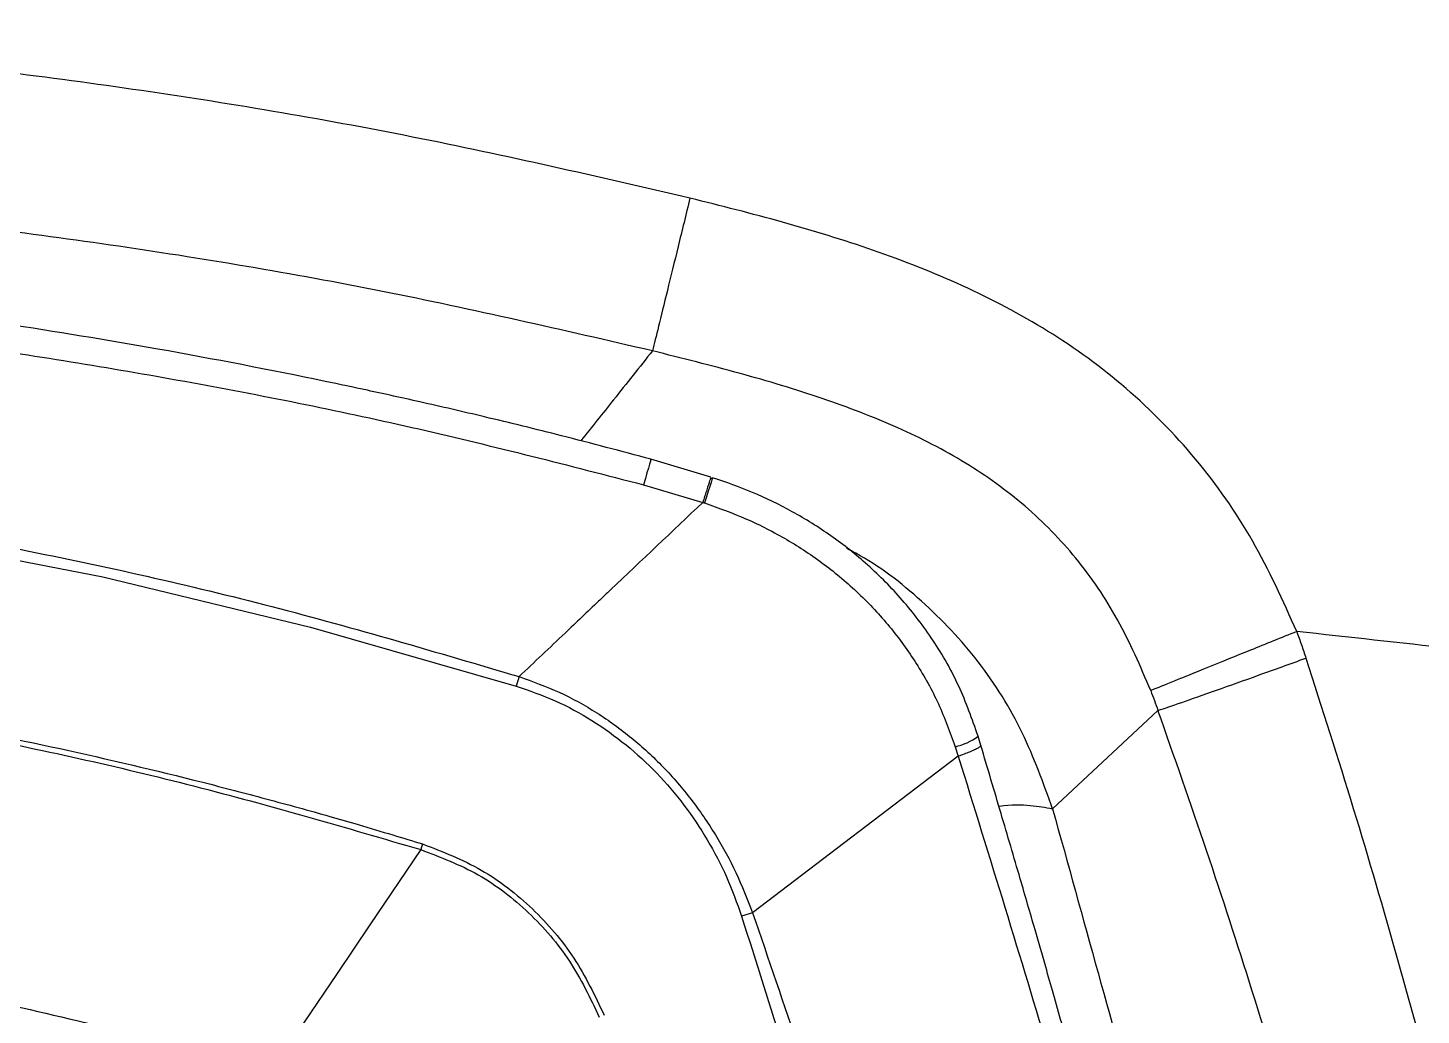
# Model space of a CAD drawing. Extents: x 939 to 1039, y 781 to 934.
# Drawn here: x 966.929 to 971.042, y 883.237 to 886.15 of the extents above; entities that cross this region are included whole.
import ezdxf

# ---------------------------------------------------------------- set-up
doc = ezdxf.new("R2010")
doc.units = 0
doc.header["$MEASUREMENT"] = 0
doc.layers.add('1', color=4, linetype='Continuous')

# ---------------------------------------------------------------- blocks, each defined once
blk = doc.blocks.new('Envoy')
at = {"layer": '1', "color": 3, "linetype": 'Continuous', "lineweight": 25}
for p, q in [((30.2916, 85.6496), (30.1145, 85.7025)), ((30.2911, 85.6477), (30.2912, 85.6484)), ((30.0928, 85.6273), (30.2675, 85.5752)), ((29.7252, 85.0612), (29.7166, 85.0331)), ((31.6112, 84.9613), (31.3002, 84.6712)), ((31.0884, 84.858), (31.0801, 84.8856)), ((31.0216, 84.8264), (30.4144, 84.3647)), ((31.0125, 84.8545), (31.0216, 84.8264)), ((29.4402, 84.5676), (29.4352, 84.5508)), ((30.4144, 84.3647), (30.3819, 84.3543))]:
    blk.add_line(p, q, dxfattribs=at)
at = {"layer": '1', "color": 3, "linetype": 'Continuous', "lineweight": 25, "flags": 128}
for points in [[(30.1138, 85.6997), (30.1145, 85.7025), (30.1141, 85.7015), (30.1127, 85.6967), (30.1102, 85.6882), (30.1068, 85.6766), (30.1027, 85.6621), (30.0979, 85.6455), (30.0928, 85.6273)], [(27.8767, 85.4761), (28.4962, 85.3554), (29.1096, 85.2074), (29.7165, 85.0331)], [(30.296, 85.6454), (30.2967, 85.6481), (30.2962, 85.647), (30.2946, 85.6422), (30.2918, 85.6339), (30.2881, 85.6223), (30.2835, 85.608), (30.2782, 85.5916), (30.2725, 85.5736)], [(29.4352, 84.5508), (29.2849, 84.3288), (29.1876, 84.1851), (29.0903, 84.0414), (28.993, 83.8978)]]:
    blk.add_lwpolyline(points, dxfattribs=at)
at = {"layer": '1', "color": 3, "linetype": 'Continuous', "lineweight": 25}
blk.add_arc((30.9772, 85.0203), 0.1695, 282.0227, 307.3825, dxfattribs=at)
for points, knots in [([(30.2297, 86.4731), (29.9573, 86.536), (29.4128, 86.6616), (28.586, 86.8001), (27.7547, 86.9015), (26.9196, 86.9619), (26.0828, 86.9821), (25.2462, 86.9614), (24.4115, 86.9006), (23.5811, 86.7992), (22.756, 86.661), (22.2127, 86.5357), (21.9411, 86.4731)], [0, 0, 0, 0, 0.100189, 0.200292, 0.300331, 0.400328, 0.500313, 0.600283, 0.70024, 0.800182, 0.900104, 1, 1, 1, 1]), ([(30.1191, 86.0223), (29.854, 86.0835), (29.3239, 86.2057), (28.5191, 86.3406), (27.71, 86.4392), (26.8973, 86.498), (26.083, 86.5177), (25.2688, 86.4975), (24.4564, 86.4384), (23.6481, 86.3397), (22.8448, 86.2051), (22.316, 86.0832), (22.0516, 86.0223)], [0, 0, 0, 0, 0.1002074, 0.2003197, 0.3003576, 0.4003418, 0.5003008, 0.6002507, 0.7002065, 0.8001582, 0.9000935, 1, 1, 1, 1]), ([(30.2297, 86.4731), (30.2179, 86.4249), (30.1942, 86.3285), (30.1621, 86.1974), (30.1351, 86.0876), (30.1245, 86.0441), (30.1191, 86.0223)], [0, 0, 0, 0, 0.249997, 0.499997, 0.750002, 1, 1, 1, 1]), ([(32.0209, 85.1943), (31.9802, 85.2849), (31.8992, 85.4652), (31.7286, 85.7075), (31.5239, 85.9164), (31.2897, 86.0862), (31.0367, 86.219), (30.7729, 86.322), (30.5031, 86.4045), (30.3209, 86.4502), (30.2297, 86.4731)], [0, 0, 0, 0, 0.12919, 0.257132, 0.383731, 0.508847, 0.632521, 0.755169, 0.877451, 1, 1, 1, 1]), ([(30.1145, 85.7025), (30.0265, 85.726), (29.8631, 85.7697), (29.6353, 85.8251), (29.4442, 85.8695), (29.2875, 85.904), (29.0303, 85.9584), (28.5231, 86.0562), (27.7836, 86.1673), (26.9343, 86.2509), (26.1563, 86.2902), (25.4186, 86.2953), (24.7226, 86.272), (24.1579, 86.2301), (23.726, 86.1854), (23.4348, 86.1501), (23.2074, 86.1186), (23.0303, 86.092), (22.8828, 86.0687), (22.7012, 86.0381), (22.4857, 85.9991), (22.2359, 85.9508), (22.0585, 85.9125), (21.9639, 85.892)], [0, 0, 0, 0, 0.033202, 0.061621, 0.085457, 0.10469, 0.120113, 0.181265, 0.29293, 0.392548, 0.492182, 0.576755, 0.661373, 0.745916, 0.78311, 0.819609, 0.852831, 0.866767, 0.884898, 0.907264, 0.933869, 0.964717, 1, 1, 1, 1]), ([(21.9819, 85.8156), (22.2496, 85.8705), (22.7842, 85.9803), (23.5949, 86.0949), (24.4097, 86.1728), (25.2278, 86.211), (26.0014, 86.2108), (26.7282, 86.1802), (27.4079, 86.1251), (28.0857, 86.043), (28.7601, 85.9328), (29.4306, 85.7979), (29.872, 85.6841), (30.0928, 85.6273)], [0, 0, 0, 0, 0.100069, 0.199912, 0.299747, 0.399786, 0.499826, 0.583023, 0.66622, 0.749552, 0.833045, 0.916506, 1, 1, 1, 1]), ([(30.1191, 86.0223), (30.0808, 85.9743), (30.0102, 85.8858), (29.9397, 85.7974), (29.9074, 85.7569)], [0, 0, 0, 0, 0.543405, 1, 1, 1, 1]), ([(31.5898, 85.0201), (31.5595, 85.0909), (31.5004, 85.229), (31.3747, 85.4131), (31.2227, 85.5692), (31.0435, 85.6972), (30.8406, 85.801), (30.6164, 85.8861), (30.3738, 85.9587), (30.2055, 86.0007), (30.1191, 86.0223)], [0, 0, 0, 0, 0.1236539, 0.241158, 0.3559189, 0.4721235, 0.5932655, 0.7213282, 0.8569726, 1, 1, 1, 1]), ([(22.264, 85.2151), (22.5094, 85.2761), (23.0005, 85.3982), (23.7474, 85.5346), (24.4987, 85.6314), (25.2518, 85.6843), (26.0046, 85.6935), (26.7571, 85.6547), (27.5085, 85.5705), (28.2558, 85.4422), (28.9971, 85.2762), (29.4825, 85.1329), (29.7252, 85.0612)], [0, 0, 0, 0, 0.1002618, 0.2005939, 0.3008417, 0.4004928, 0.4997618, 0.5991068, 0.6990091, 0.7993775, 0.8996699, 1, 1, 1, 1]), ([(30.2912, 85.6484), (30.2913, 85.6487), (30.2915, 85.6495), (30.2897, 85.6444), (30.287, 85.6362), (30.283, 85.6238), (30.2768, 85.6046), (30.2712, 85.5868), (30.2675, 85.5752)], [0, 0, 0, 0, 0.064534, 0.223149, 0.38524, 0.547333, 0.705942, 1, 1, 1, 1]), ([(30.291, 85.647), (30.2919, 85.6467), (30.2936, 85.6462), (30.2953, 85.6456), (30.296, 85.6454)], [0, 0, 0, 0, 0.559635, 1, 1, 1, 1]), ([(31.0801, 84.8856), (31.0626, 84.9356), (31.0281, 85.0342), (30.9506, 85.1686), (30.8597, 85.288), (30.7578, 85.3909), (30.6483, 85.4778), (30.5338, 85.5491), (30.4168, 85.6065), (30.3361, 85.6344), (30.2966, 85.648)], [0, 0, 0, 0, 0.139834, 0.276092, 0.407372, 0.534897, 0.657116, 0.775147, 0.889979, 1, 1, 1, 1]), ([(30.2674, 85.5752), (30.1771, 85.4895), (30.0864, 85.4034), (29.9924, 85.3146), (29.9803, 85.3031), (29.9355, 85.2606), (29.8486, 85.1782), (29.7704, 85.104), (29.7252, 85.0612)], [0, 0, 0, 0, 0.500046, 0.502112, 0.51916, 0.567195, 0.750022, 1, 1, 1, 1]), ([(30.2675, 85.5752), (30.2684, 85.5749), (30.2701, 85.5744), (30.2718, 85.5738), (30.2725, 85.5736)], [0, 0, 0, 0, 0.560168, 1, 1, 1, 1]), ([(30.2725, 85.5736), (30.3142, 85.5587), (30.3979, 85.5288), (30.5164, 85.4677), (30.6276, 85.3943), (30.7295, 85.3081), (30.8211, 85.2101), (30.9002, 85.1008), (30.9663, 84.9821), (30.9971, 84.8971), (31.0125, 84.8545)], [0, 0, 0, 0, 0.1237341, 0.2483159, 0.3718261, 0.4957967, 0.6209044, 0.7461108, 0.8728288, 1, 1, 1, 1]), ([(31.3002, 84.6712), (31.2729, 84.7471), (31.2179, 84.8997), (31.0875, 85.1098), (30.9187, 85.2868), (30.7818, 85.3936), (30.7018, 85.4344), (30.6931, 85.4389)], [0, 0, 0, 0, 0.242003, 0.487326, 0.732209, 0.970637, 1, 1, 1, 1]), ([(32.0209, 85.1943), (31.9747, 85.1757), (31.8824, 85.1384), (31.7569, 85.0876), (31.6519, 85.0452), (31.6105, 85.0284), (31.5898, 85.0201)], [0, 0, 0, 0, 0.249999, 0.5, 0.750003, 1, 1, 1, 1]), ([(35.6834, 84.6972), (35.3774, 84.7466), (34.7666, 84.8453), (33.8498, 84.9759), (32.9352, 85.0942), (32.3253, 85.161), (32.0209, 85.1943)], [0, 0, 0, 0, 0.251589, 0.502054, 0.751491, 1, 1, 1, 1]), ([(32.0209, 85.1943), (32.0256, 85.1813), (32.035, 85.1552), (32.0438, 85.1289), (32.0481, 85.1158)], [0, 0, 0, 0, 0.501097, 1, 1, 1, 1]), ([(22.5761, 84.7225), (22.5918, 84.7264), (22.6332, 84.7367), (22.7084, 84.7554), (22.7958, 84.7771), (22.8816, 84.798), (22.955, 84.8154), (23.0249, 84.8312), (23.0955, 84.8466), (23.2238, 84.874), (23.4071, 84.9108), (23.7069, 84.9657), (24.0711, 85.0225), (24.5255, 85.078), (25.0066, 85.1193), (25.5135, 85.1409), (26.0637, 85.1402), (26.6613, 85.1096), (27.3051, 85.0416), (27.8758, 84.9508), (28.3715, 84.8507), (28.6826, 84.7774), (28.8844, 84.7256), (28.9783, 84.7008), (29.0723, 84.6752), (29.1634, 84.6497), (29.2566, 84.6229), (29.3477, 84.5955), (29.4109, 84.5764), (29.4402, 84.5676)], [0, 0, 0, 0, 0.007015, 0.018363, 0.033423, 0.04585, 0.056436, 0.065972, 0.076735, 0.087613, 0.12255, 0.157338, 0.219068, 0.281467, 0.354684, 0.42722, 0.500115, 0.591822, 0.685047, 0.779145, 0.840884, 0.903127, 0.916964, 0.930722, 0.945004, 0.958991, 0.971501, 0.986827, 1, 1, 1, 1]), ([(22.5801, 84.7056), (22.8059, 84.7608), (23.2572, 84.8713), (23.9443, 84.9911), (24.6351, 85.0763), (25.3276, 85.1229), (26.0195, 85.1275), (26.71, 85.0909), (27.3992, 85.0134), (28.085, 84.8967), (28.766, 84.7463), (29.2121, 84.616), (29.4352, 84.5508)], [0, 0, 0, 0, 0.100345, 0.20059, 0.300906, 0.400755, 0.500092, 0.599381, 0.699069, 0.799349, 0.899659, 1, 1, 1, 1]), ([(31.6112, 84.9613), (31.6321, 84.9684), (31.674, 84.9825), (31.7803, 85.0199), (31.9076, 85.0651), (32.0013, 85.0989), (32.0481, 85.1158)], [0, 0, 0, 0, 0.249998, 0.499999, 0.750001, 1, 1, 1, 1]), ([(32.0481, 85.1158), (32.0954, 84.968), (32.1901, 84.6721), (32.3206, 84.2246), (32.4431, 83.7754), (32.5562, 83.3274), (32.6608, 82.8835), (32.7219, 82.5957), (32.7525, 82.4518)], [0, 0, 0, 0, 0.164453, 0.329532, 0.496322, 0.66423, 0.83208, 1, 1, 1, 1]), ([(29.7166, 85.0331), (29.7555, 85.0197), (29.8332, 84.9928), (29.9419, 84.9334), (30.0425, 84.8617), (30.1335, 84.7777), (30.2139, 84.6836), (30.2824, 84.5807), (30.3404, 84.4711), (30.368, 84.3934), (30.3819, 84.3543)], [0, 0, 0, 0, 0.1249087, 0.2493648, 0.3746175, 0.499196, 0.6245042, 0.7493268, 0.8740574, 1, 1, 1, 1]), ([(29.7252, 85.0612), (29.7651, 85.0468), (29.8448, 85.0182), (29.9561, 84.9563), (30.0591, 84.8821), (30.1523, 84.7958), (30.235, 84.6998), (30.3066, 84.5952), (30.3677, 84.4835), (30.3987, 84.4045), (30.4143, 84.3647)], [0, 0, 0, 0, 0.125248, 0.249891, 0.375059, 0.499448, 0.62444, 0.749006, 0.873564, 1, 1, 1, 1]), ([(31.5898, 85.0201), (31.5935, 85.0103), (31.6009, 84.9909), (31.6078, 84.9712), (31.6112, 84.9613)], [0, 0, 0, 0, 0.4994393, 1, 1, 1, 1]), ([(32.3509, 82.4818), (32.3175, 82.6153), (32.2507, 82.8825), (32.1389, 83.2953), (32.0193, 83.7127), (31.8915, 84.1313), (31.7565, 84.5482), (31.6596, 84.8238), (31.6112, 84.9613)], [0, 0, 0, 0, 0.167395, 0.335236, 0.503363, 0.670401, 0.835603, 1, 1, 1, 1]), ([(31.0882, 84.8583), (31.0882, 84.8583), (31.0892, 84.8576), (31.087, 84.855), (31.081, 84.8506), (31.0701, 84.845), (31.0558, 84.8388), (31.0395, 84.8325), (31.0274, 84.8284), (31.0216, 84.8264)], [0, 0, 0, 0, 0.006092, 0.174705, 0.347536, 0.520371, 0.688979, 0.849738, 1, 1, 1, 1]), ([(32.0537, 80.2425), (32.052, 80.2998), (32.0485, 80.4168), (32.0342, 80.6145), (32.0153, 80.8177), (31.9919, 81.0184), (31.9657, 81.2129), (31.9376, 81.3991), (31.9072, 81.5837), (31.8753, 81.7633), (31.8425, 81.9356), (31.8103, 82.0966), (31.7771, 82.2553), (31.7412, 82.4199), (31.6977, 82.6123), (31.6452, 82.8346), (31.5823, 83.0893), (31.5152, 83.3505), (31.4478, 83.6035), (31.3936, 83.8012), (31.3541, 83.943), (31.3278, 84.0364), (31.3033, 84.1228), (31.2771, 84.2145), (31.2445, 84.3279), (31.2007, 84.4785), (31.1475, 84.6598), (31.1083, 84.7912), (31.0883, 84.8583)], [0, 0, 0, 0, 0.056303, 0.114879, 0.169263, 0.219767, 0.266577, 0.309812, 0.349527, 0.391394, 0.428231, 0.460727, 0.493536, 0.527439, 0.562331, 0.610816, 0.661178, 0.713492, 0.763928, 0.808025, 0.827367, 0.845183, 0.86147, 0.876684, 0.897436, 0.925927, 0.962161, 1, 1, 1, 1]), ([(31.0216, 84.8264), (31.0678, 84.6776), (31.16, 84.3804), (31.2933, 83.9402), (31.4202, 83.506), (31.5385, 83.0789), (31.6473, 82.6587), (31.7449, 82.2465), (31.8299, 81.8455), (31.9002, 81.4605), (31.9503, 81.1266), (31.9839, 80.8409), (32.005, 80.5996), (32.0172, 80.3732), (32.0187, 80.2414), (32.0194, 80.1755)], [0, 0, 0, 0, 0.083388, 0.166545, 0.249266, 0.331862, 0.414655, 0.498053, 0.581911, 0.665728, 0.748937, 0.811246, 0.87376, 0.936869, 1, 1, 1, 1]), ([(31.1416, 84.6791), (31.1419, 84.6791), (31.1785, 84.6839), (31.2381, 84.6831), (31.2795, 84.6752), (31.3002, 84.6712)], [0, 0, 0, 0, 0.0037676, 0.5018849, 1, 1, 1, 1]), ([(31.3002, 84.6712), (31.3452, 84.5093), (31.4348, 84.1864), (31.5653, 83.716), (31.6888, 83.2651), (31.7626, 82.9837), (31.7987, 82.8458)], [0, 0, 0, 0, 0.257017, 0.512374, 0.76102, 1, 1, 1, 1]), ([(29.4352, 84.5508), (29.4932, 84.5287), (29.6094, 84.4843), (29.7575, 84.3684), (29.881, 84.226), (29.9348, 84.1134), (29.9618, 84.0568)], [0, 0, 0, 0, 0.248317, 0.497925, 0.747765, 1, 1, 1, 1]), ([(29.4402, 84.5676), (29.4993, 84.5447), (29.6178, 84.4987), (29.7686, 84.3801), (29.894, 84.2348), (29.9488, 84.1201), (29.9763, 84.0625)], [0, 0, 0, 0, 0.249094, 0.498765, 0.748345, 1, 1, 1, 1]), ([(22.9993, 84.0346), (23.2461, 84.0889), (23.7395, 84.1976), (24.4909, 84.3013), (25.2469, 84.3603), (26.0054, 84.3685), (26.7627, 84.3254), (27.5151, 84.2317), (28.2609, 84.0938), (28.749, 83.9631), (28.993, 83.8978)], [0, 0, 0, 0, 0.125001, 0.250001, 0.375003, 0.499997, 0.624991, 0.749994, 0.874997, 1, 1, 1, 1]), ([(30.4144, 84.3647), (30.4609, 84.229), (30.5539, 83.9573), (30.6873, 83.5484), (30.8168, 83.14), (30.9405, 82.7335), (31.0585, 82.331), (31.1608, 81.9681), (31.2485, 81.6491), (31.3226, 81.375), (31.3906, 81.1188), (31.4533, 80.8854), (31.509, 80.6753), (31.5577, 80.4878), (31.6003, 80.3186), (31.625, 80.2187), (31.6373, 80.1688)], [0, 0, 0, 0, 0.082589, 0.165416, 0.24837, 0.331192, 0.414034, 0.497446, 0.560621, 0.623393, 0.686188, 0.749611, 0.812567, 0.875073, 0.937549, 1, 1, 1, 1]), ([(30.3819, 84.3543), (30.4248, 84.2203), (30.5105, 83.9522), (30.6304, 83.5481), (30.7458, 83.144), (30.8553, 82.7414), (30.9602, 82.3423), (31.0523, 81.9818), (31.1335, 81.6639), (31.2043, 81.39), (31.2722, 81.1332), (31.3373, 80.899), (31.3981, 80.6892), (31.4538, 80.5029), (31.5057, 80.3364), (31.5361, 80.2381), (31.5513, 80.189)], [0, 0, 0, 0, 0.082411, 0.164951, 0.247638, 0.330248, 0.412935, 0.496232, 0.559503, 0.622548, 0.685579, 0.749219, 0.81255, 0.875197, 0.937632, 1, 1, 1, 1])]:
    blk.add_open_spline(points, degree=3, knots=knots, dxfattribs=at)

msp = doc.modelspace()

# ---------------------------------------------------------------- block references
at = {"layer": '1'}
msp.add_blockref('Envoy', (938.6538, 799.1744), dxfattribs=at)

doc.saveas('drawing.dxf')
